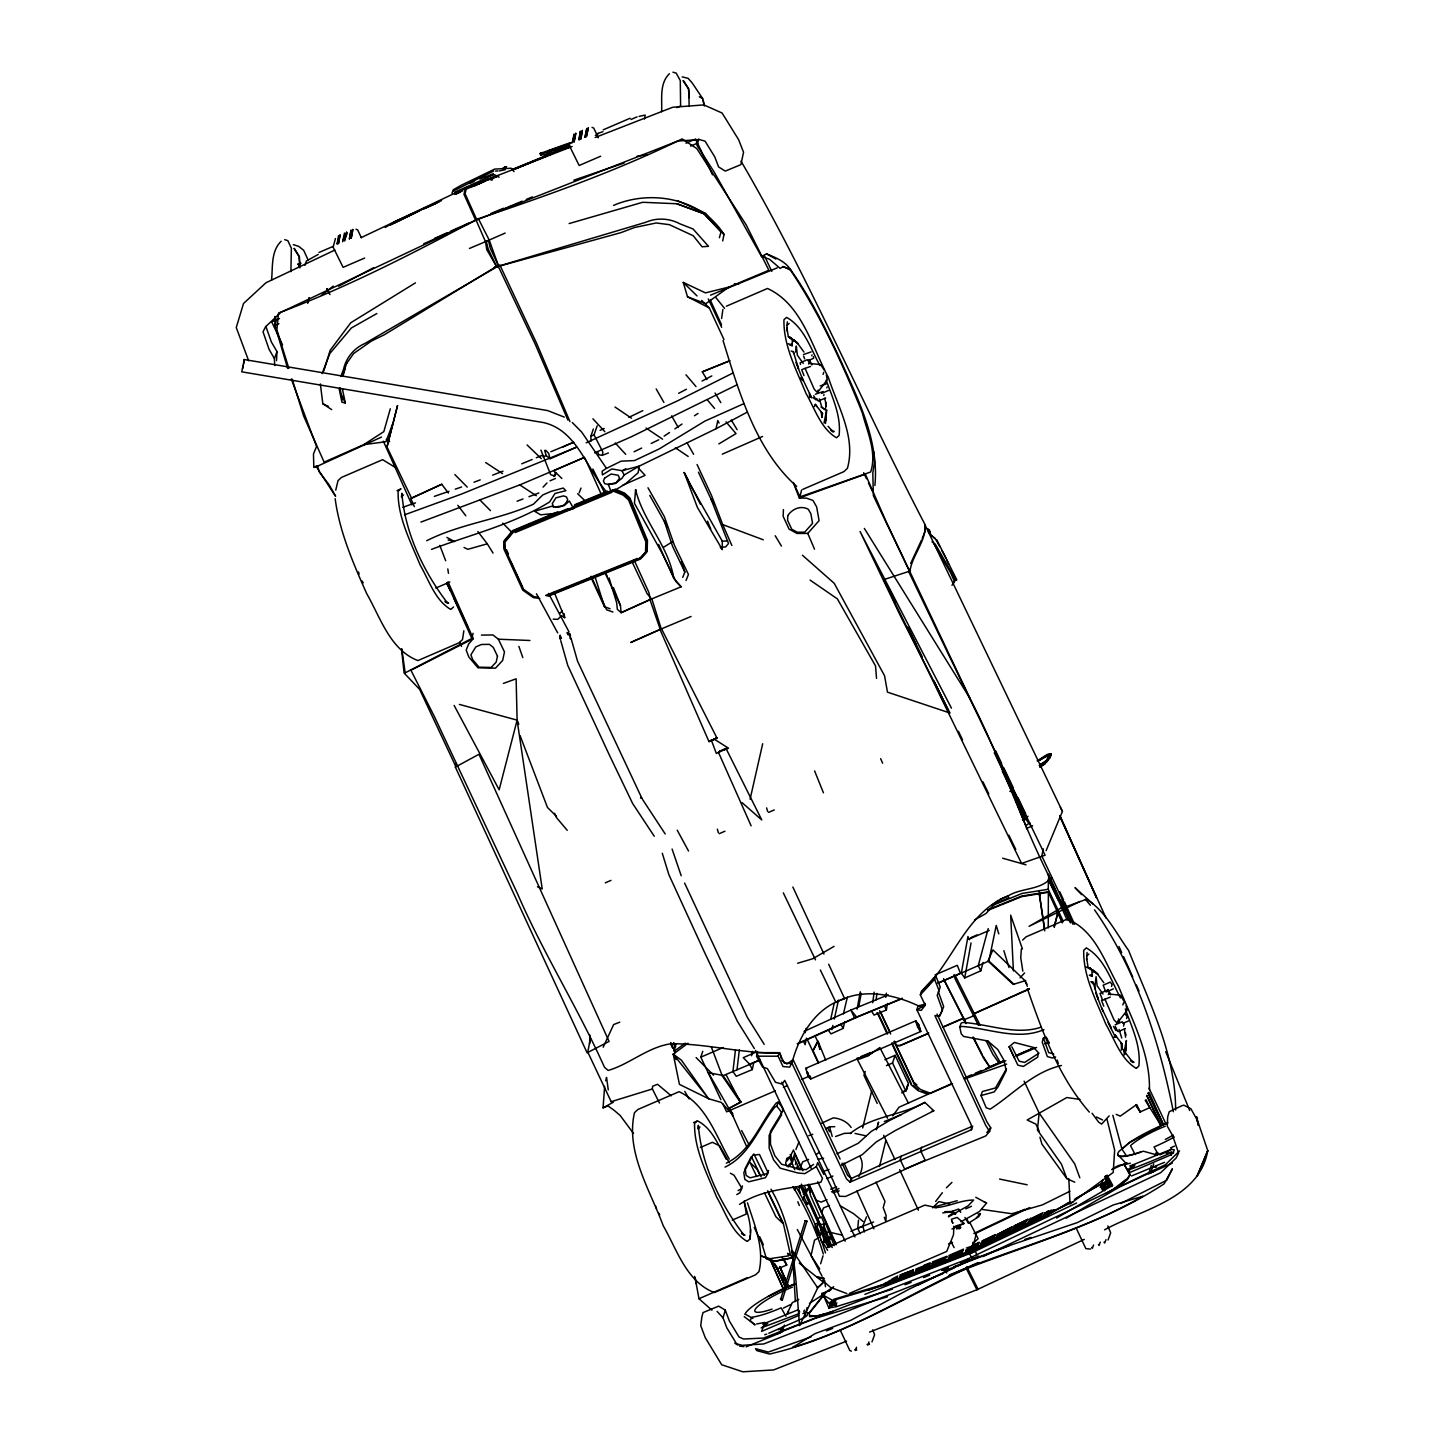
<?xml version="1.0" encoding="UTF-8"?>
<svg xmlns="http://www.w3.org/2000/svg" width="1444" height="1444" viewBox="0 0 1444 1444"><rect width="100%" height="100%" fill="white"/><g stroke="black" fill="none" stroke-linecap="round" stroke-linejoin="round"><path stroke-width="1.5" d="M287.663 368.419L274.956 325.442L274.992 316.471M1048.254 927.86L1048.38 892.302L1021.684 896.634L987.714 910.388M689.167 106.405L688.698 88.752L683.373 80.647M1091.989 976.306L1092.025 974.574L1089.354 975.241L1091.989 976.306L1092.043 971.83L1093.992 970.819L1085.689 966.812M1063.325 921.525L1048.254 889.269L1048.416 879.504L1058.181 899.937L1048.452 879.775L1052.134 878.132M661.605 111.729C662.254 98.95 659.24 83.644 669.384 73.716M858.494 1220.144L857.772 1228.23L860.137 1233.681M929.467 531.302L927.77 528.955L929.25 530.851M290.894 271.689L291.381 248.296L287.825 240.625L284.703 239.686M802.557 1199.856L805.102 1193.845L829.109 1247.273M589.585 1043.904L589.91 1035.095M783.424 509.588L783.153 516.338L789.074 529.118L796.98 533.45L807.774 533.414L819.091 520.634L816.636 506.862L812.972 500.436L806.546 498.18L799.308 497.963L793.622 483.451M953.816 1227.653L953.509 1234.837L946.722 1251.425L849.307 1293.463M590.488 1038.471L587.744 1052.026L611.173 1101.682L613.213 1102.277L603.051 1107.837L604.639 1086.339M276.508 360.711L276.995 351.632L271.31 341.849L265.895 326.434M822.899 1281.821L823.116 1277.976L817.647 1277.11M818.17 390.133L817.304 392.425L814.254 389.266L805.084 368.382M1117.945 1020.727L1117.078 1023.02L1114.028 1019.861L1104.859 998.977M825.499 423.435L826.654 409.861L824.055 423.02M1125.273 1054.03L1126.428 1040.474L1124.1 1051.629M786.691 330.784L787.305 321.85M747.685 1241.118L749.977 1238.988C752.017 1226.57 747.974 1214.314 744.202 1202.617M749.977 1238.988L750.248 1235.27M750.411 1232.905L750.645 1229.494M1021.359 949.123L1020.746 957.661L1022.821 971.162M1086.592 959.556L1087.079 952.444M1149.46 1089.751C1150.218 1053.217 1131.897 1019.175 1118.414 986.108C1105.653 963.888 1096.862 935.333 1073.379 922.066M271.562 280.172C272.88 266.978 270.786 251.382 281.165 241.238M1197.094 1121.23L1197.256 1119.19A43.88 8.267 -25.3 0 0 1196.065 1116.591M681.135 586.787L673.807 578.358C668.446 545.597 643.14 521.356 635.595 489.642L634.439 503.27L661.857 552.763L675.991 581.589L681.135 586.787L649.962 599.639L660.233 629.385M659.457 1103.017L652.381 1088.975L652.616 1086.249L657.525 1084.282L671.261 1095.834M1024.103 1081.159L1039.139 1113.035L1037.424 1130.002L1061.521 1164.279L1066.845 1178.647L1074.787 1182.203M972.859 1242.381L971.848 1251.316L1045.257 1216.335L1070.509 1201.733M735.447 1049.95L732.938 1071.556L736.259 1076.303L752.324 1069.571L753.66 1062.928M737.018 1069.715L739.328 1049.95M795.59 352.101L796.312 346.055L797.359 355.188L803.243 363.455M1094.66 988.743L1096.086 976.649L1097.133 985.783L1103.017 994.05M832.231 1247.526L823.802 1225.288M834.217 1245.63L825.589 1223.249M696.892 140.14L696.423 143.624L690.503 146.079M872.699 1002.732L874.143 992.154M876.093 999.934L876.959 993.436M721.585 318.528L722.884 309.467M463.849 630.757L462.513 639.584L459.03 642.833L417.894 660.576C389.97 649.746 380.512 617.635 366.776 593.791C353.22 563.286 339.593 532.024 335.152 498.685M885.713 997.407L886.363 993.147M871.562 1011.197L874.035 1015.078L886.399 1009.988L887.41 1003.472M680.611 106.206L680.286 80.629L676.207 73.121L672.958 72.2M1049.319 757.017L1047.423 761.114M821.835 417.569L822.502 413.598L821.329 412.352L821.798 417.099L822.502 413.598L815.337 404.374L814.326 406.63M1121.266 1050.167L1122.277 1044.192L1121.104 1042.947L1121.573 1047.694L1122.277 1044.192L1115.111 1034.987L1114.1 1037.225L1116.663 1037.225L1115.111 1034.987M644.511 119.04L645.197 115.051L639.114 116.404M243.657 364.014L244.253 359.538L547.619 410.565L564.243 417.081M983.057 962.462L980.819 970.801L964.718 977.931L971.036 942.95M823.351 1254.006C816.6 1231.75 807.052 1210.271 795.157 1190.307L795.897 1186.625C808.279 1207.437 818.333 1229.746 825.481 1252.923M857.086 1009.139L860.299 991.793M858.783 1006.396L861.238 993.382M946.434 1259.511L932.012 1265.106L946.434 1259.511L947.463 1261.894M805.247 1032.677L806.113 1028.363M806.438 1038.146L805.12 1044.698L803.514 1041.323L797.648 1043.85M751.566 1055.763L752.432 1051.394M889.161 1280.864L897.464 1277.669L884.829 1283.265M897.807 1275.973L891.941 1279.005M821.528 1230.107L820.427 1235.306L817.196 1226.985L817.954 1222.761L815.716 1224.025L815.012 1227.96L818.044 1235.703M938.817 982.931L988.851 961.018L996.234 925.442L998.779 933.853M722.686 240.913L724.022 234.524C701.477 198.442 651.118 189.146 613.592 205.391M864.866 1294.365L973.942 1251.93L972.985 1249.168L965.801 1252.038L973.364 1247.381L965.621 1250.468L973.743 1245.594L966.343 1247.995M597.527 451.882L598.899 454.788L602.202 455.365L602.906 452.062L594.044 434.879L597.184 425.818M743.931 403.634L704.852 421.125L659.276 448.885L634.512 460.582L621.119 461.159L605.957 468.65L602.13 471.249L602.419 474.914L611.841 468.957L622.021 470.708L639.277 466.105L638.104 472.766L625.396 483.939L611.372 492.35L608.267 484.227L615.162 483.614L622.003 478.289L624.061 475.04L639.277 466.105L716.025 428.76L717.812 420.511L719.04 423.092M825.12 409.988L826.293 404.609L824.65 398.4M963.509 1249.114L949.249 1255.341M830.715 1019.157L834.109 1003.797M831.943 1029.662L832.881 1025.439M834.289 1019.103L838.495 1000.078M242.592 368.852L243.296 365.639M750.086 799.236L762.685 743.732M1054.12 926.561L1057.838 912.788L1048.218 891.778L1021.504 896.128L987.552 909.882M908.619 571.517L883.746 579.64L1021.558 863.458L1045.113 855.191L908.619 571.517L909.124 569.315M843.404 1013.941L847.357 997.19M828.278 1030.132L831.004 1033.886L843.188 1028.381L844.686 1021.973M335.748 490.148L338.004 480.671L341.488 477.422L382.624 459.679L395.873 467.784M929.394 532.204L930.261 532.746L928.636 529.515M401.829 649.024L405.168 672.832L471.827 638.447L473.072 633.266M782.666 266.544L789.85 269.144C819.849 313.799 842.303 363.184 862.375 412.966C867.14 432.009 877.14 452.189 870.678 471.989L799.922 496.898L801.582 489.985M1043.344 848.873L1041.81 855.985L1065.257 905.623L1067.296 906.236L1086.538 899.251C1105.761 911.308 1115.707 932.662 1128.612 950.441C1148.937 1001.558 1175.615 1053.723 1175.633 1110.003M874.883 485.509C879.342 440.962 857.628 398.021 839.704 358.401C825.408 328.077 810.499 297.789 791.059 270.371C785.464 261.292 775.843 257.736 766.511 253.837L761.511 256.49L714.076 171.89L696.983 145.375L698.788 138.985M862.682 1127.963L871.653 1091.104M879.522 1166.553L885.84 1140.543M1125.562 1037.261L1124.407 1028.994M386.992 447.008L397.515 405.602L386.992 447.008L411.522 498.108L441.72 484.263L448.416 493.036M1054.264 927.355L1057.838 912.788L1062.459 922.824M307.68 303.294L309.106 297.663M976.451 1233.122L971.559 1252.219L895.28 1281.821L832.737 1300.521L828.856 1303.156L822.232 1294.564L833.675 1286.748M503.378 683.427L516.122 678.806L517.114 720.141L499.155 789.778L454.12 705.412M274.956 325.442L276.4 319.936L275.1 317.12M605.668 1080.798L606.552 1077.423L608.267 1089.877M1046.124 850.642L1062.026 812.394M338.528 235.661L337.102 244.162L338.618 238.459M307.951 302.464L309.088 298.168M783.117 1288.301L771.457 1262.038M675.991 1044.012L674.005 1051.322L685.34 1043.146M988.219 928.582L978.22 965.729L980.819 970.801M804.308 1194.17L799.994 1185.831L798.983 1189.567L800.517 1193.376M244.253 359.538L241.762 371.83L543.738 422.623C577.6 430.529 586.878 469.932 607.545 493.036L615.126 489.263M868.043 1054.048L867.754 1055.059L873.349 1051.882L867.483 1056.069L859.595 1059.048L856.852 1058.488L887.555 1118.216M719.365 237.737L720.989 231.961L704.04 213.748L676.875 203.748L642.67 202.286L569.153 223.567M342.806 376.523L345.098 368.473M390.313 408.796L383.815 431.648L363.744 444.644L324.124 462.152L303.547 415.782L292.211 379.212M1106.591 1178.611L1106.23 1180.217L1109.299 1185.939L1103.378 1188.737M1107.422 1182.528L1101.447 1184.603M1108.649 1184.062L1108.396 1184.946L1107.205 1182.636L1101.104 1185.506M942.968 1273.662L763.75 1343.949L742.126 1345.339L736.548 1343.786L726.819 1327.848L723.047 1317.831L725.303 1310.123L718.643 1306.134L703.048 1312.578L701.91 1316.729L700.719 1325.61L705.25 1337.667L721.693 1364.742L742.866 1371.8L773.587 1369.941L846.617 1341.133M876.364 1129.768L878.602 1122.132L877.898 1124.28M883.511 1206.606L884.973 1201.354L875.985 1182.113M343.112 374.483L346.939 362.245M820.661 1263.753L823.026 1255.793M906.615 1089.227L908.348 1083.397L895.099 1055.311L884.883 1059.716M335.441 238.513L333.149 247.177L343.094 267.339L364.61 258.061M973.527 1015.655L974.195 1013.453L1029.193 988.797M574.008 136.891L572.239 142.721L574.026 134.057L574.604 134.942M343.257 239.83L344.448 235.932M323.853 370.837L330.171 350.278L350.73 322.788L415.457 282.843M805.265 1220.685L780.644 1299.401L782.341 1299.925L800.716 1241.208L806.961 1221.209L805.265 1220.685L806.961 1221.209M792.612 1162.131L794.525 1153.648L802.431 1170.524M1151.301 1165.452L1148.684 1173.828L1172.275 1163.088M1105.833 1176.102L1106.501 1177.943L1105.599 1177.654M953.239 583.863L954.213 580.849L950.748 573.051L933.654 543.215M856.527 1347.288L855.48 1350.519L854.794 1349.653M1074.39 1199.477L1101.591 1183.755L1102.909 1179.694M304.973 265.335L306.399 261.021L318.24 254.415M808.604 364.014L808.893 363.094M811.763 355.82L812.069 354.899M823.062 374.375L823.748 372.335M823.73 395.494L824.037 394.573M826.816 387.913L827.123 386.992M720.881 1099.678L700.809 1057.17L702.759 1051.268M921.795 1147.15L920.622 1150.688L925.117 1160.218L845.606 1196.444L839.415 1196.246L833.152 1180.795L784.742 1080.383L782.143 1084.065L775.482 1082.278L767.396 1068.632L762.414 1066.881L756.53 1056.178L757.703 1052.622L779.291 1052.658L784.182 1063.019L790.879 1063.56L793.261 1059.986L840.137 1159.081M793.261 1059.986L789.706 1067.116L783.009 1066.556L778.117 1056.214L779.291 1052.658M725.014 1167.131C749.689 1155.362 758.641 1127.313 774.995 1106.934L776.818 1106.14L778.135 1102.151L782.341 1107.584L782.847 1110.977L770.446 1131.32L770.482 1144.226L774.832 1155.778L781.583 1164.225L799.236 1169.008L806.149 1169.658L813.568 1164.387M795.409 1164.46L795.915 1162.925M804.831 1186.769L805.535 1188.737L803.207 1192.221M739.563 1204.386C763.948 1188.123 793.55 1188.935 820.95 1182.185L822.484 1178.43L816.347 1166.608L817.665 1162.619L823.802 1174.441M865.227 1071.484L863.945 1075.329L877.212 1103.415M820.391 1230.216L823.315 1230.811L823.784 1229.386M850.029 1182.113L851.202 1178.557L885.479 1162.817L972.66 1126.158L971.487 1129.713L850.029 1182.113L846.473 1178.864L792.088 1063.524M901.724 1092.837L905.821 1091.068L892.554 1062.983L895.099 1055.311M925.062 1003.381L922.409 1006.811L918.005 1006.161L916.832 1009.699L921.236 1010.367L925.225 1005.204L920.333 994.844L921.507 991.306L935.766 975.801L940.261 987.1L938.347 991.829L943.69 1006.667L939.521 1016.161L934.918 1015.583L985.765 1125.454L989.591 1131.446L985.656 1136.013L904.648 1169.062L900.153 1159.532L901.327 1155.994M918.944 1027.081L920.749 1031.503L810.752 1078.957L807.756 1075.076L805.734 1068.307L915.731 1020.836L918.727 1024.717L920.749 1031.503L917.915 1027.135L918.709 1027.767M918.727 1024.717L917.283 1022.966M920.333 994.844L934.593 979.339L935.766 975.801M905.821 1091.068L907.951 1084.624L906.309 1090.148L902.428 1091.808M1061.466 1065.491C1033.11 1071.953 1013.634 1093.902 990.187 1109.154L986.234 1107.765L981.017 1095.545L994.176 1091.935L998.237 1086.574L1006.179 1070.744L1003.995 1060.311L997.822 1049.553L987.732 1040.98L963.563 1036.431L961.235 1033.814L959.773 1027.207L961.09 1023.218L962.913 1022.442C989.032 1024.121 1015.475 1035.619 1041.088 1027.207M981.017 1095.545L982.335 1091.556L995.494 1087.946L1006.504 1068.741M989.591 1131.446L990.764 1127.908L986.938 1121.916L937.03 1014.067M1108.36 994.609L1108.667 993.689M1111.537 986.414L1111.844 985.494M1122.836 1004.97L1123.504 1002.93M1123.504 1026.088L1123.811 1025.168M1126.591 1018.507L1126.898 1017.587M590.975 441.214L590.903 436.25L593.34 429.012M784.363 1325.051L782.215 1331.404L814.994 1318.408L887.518 1296.784M1153.72 1163.864L1150.868 1172.347L1119.353 1187.076L1066.214 1218.14M866.508 1216.841L862.808 1226.136L864.414 1231.912M868.963 1341.927L867.808 1345.212L867.086 1344.346M1100.22 1242.147L1099.064 1245.414L1098.487 1244.511M340.946 376.324L343.6 369.05A38.609 37.327 18.3 0 1 365.061 343.401L498.505 265.931L489.209 240.083L478.307 218.549C413.273 253.223 347.571 287.121 278.548 313.023L276.869 329.719L288.872 368.455M871.995 1341.855L874.613 1334.671L872.717 1329.834M1108.053 1239.999L1110.671 1232.815L1107.855 1226.01M782.305 1327.144L780.193 1332.92L746.097 1346.855M455.365 767.071L478.975 754.273L609.079 1041.431L587.112 1052.802L455.365 767.071L456.412 763.515M274.721 365.494L274.396 358.599L276.995 351.632M1093.577 1245.017L1092.332 1248.338L1091.754 1247.417M451.99 193.189L453.29 189.76L461.141 185.283L494.696 169.092L511.248 168.244L514.028 171.601M392.642 423.995L385.945 441.72L363.744 444.644M579.17 492.873L580.993 488.09M833.368 1300.791L833.711 1299.871L834.74 1302.253M322.12 373.545L329.882 353.455L351.379 327.968L376.866 313.528M823.315 1230.811L822.34 1228.934L824.47 1223.898L821.474 1216.967L820.372 1217.599L810.535 1195.506L808.171 1184.892L808.423 1186.174M795.897 1149.532L798.947 1142.005M682.723 577.401L684.835 572.059L681.424 561.517M686.044 580.488L688.445 574.459L674.312 545.038L664.402 516.717L647.977 487.765M1106.014 1239.656L1104.66 1243.013L1104.046 1242.111M922.211 538.377L925.171 531.121L925.008 524.876L1062.513 811.546L1060.311 807.34M800.698 1166.59L802.683 1161.86L808.604 1159.406M821.546 1212.653L823.549 1207.924L829.47 1205.469M1030.402 1218.14L1030.005 1219.061L1043.055 1212.671M1076.61 1202.996L971.144 1253.139L970.133 1250.414L977.552 1246.01L970.639 1249.241L971.018 1248.41L978.888 1243.898L971.451 1247.399L971.884 1246.389L979.411 1242.345L972.191 1245.721M1010.168 1230.667L995.8 1238.212L1010.168 1230.667L1011.36 1232.977M1025.709 1223.23L1011.847 1230.559L1025.709 1223.23L1026.901 1225.523M1107.476 1177.42L1107.692 1180.253L1106.808 1179.965M560.813 637.508L560.398 638.898L560.236 635.504L560.452 639.114L560.254 635.27M921.471 540.2L910.659 563.485M805.535 1188.737L804.922 1190.109L822.34 1228.934M858.837 1176.571C862.23 1170.506 863.747 1162.998 860.028 1156.68M556.283 472.766L554.767 476.087L550.633 474.625L540.922 450.077M603.177 1047.225L613.646 1024.554L619.801 1022.153M786.854 1314.401L792.323 1302.596L794.958 1301.351A43.88 8.267 -25.3 0 0 798.712 1299.383M812.683 1050.997L817.647 1041.413L814.867 1035.547M799.236 1263.139L823.567 1282.362L817.701 1287.868L799.615 1325.628C795.536 1279.474 795.247 1230.36 770.97 1189.224M742.487 1185.921L740.989 1188.972L738.083 1190.578M802.918 1170.651L793.406 1150.02L789.796 1157.438L794.76 1169.748M799.146 1310.719L799.669 1311.91M939.521 1016.161L942.517 1010.204L937.174 995.367L939.105 990.638L934.593 979.339M751.061 1157.077L745.122 1168.593L746.133 1175.398L750.05 1177.835L766.8 1173.701L768.587 1170.524M958.455 1226.245L956.831 1229.115M1051.286 755.284L1044.806 762.251L1045.33 763.623L1040.113 767.125M553.702 476.303L555.435 473.542L554.045 470.636L584.531 457.297M560.055 149.364L563.322 148.154M980.512 1213.465L976.379 1217.815M1048.958 757.306L1046.665 760.753L1039.463 765.825M1047.261 760.735L1049.246 755.555L1047.135 755.826M841.401 1165.164L862.267 1154.64L876.219 1141.951L895.262 1130.544L933.781 1110.761L924.81 1102.404L889.017 1120.797L871.31 1131.392L858.35 1143.197L837.033 1153.81M547.33 154.075L552.077 152.053M346.199 364.105L353.599 353.545L371.487 341.019L384.375 334.719L495.906 266.797M831.275 1304.275L828.712 1307.921L835.877 1306.784L892.41 1289.167M834.253 1301.224L829.127 1308.517L822.954 1294.257M892.861 1115.797L899.016 1107.223L951.795 1083.614M787.088 1160.868L790.139 1156.734L792.016 1160.814M975.765 1197.275L986.541 1203.123L979.465 1211.48L961 1221.768M763.641 1326.043L761.602 1331.386L798.785 1315.43M1130.526 1167.745L1128.504 1173.069L1169.821 1155.326L1173.142 1153.034L1174.225 1149.803L1172.149 1149.496M550.687 151.367L551.283 150.591L551.373 153.19L550.687 151.367C556.12 147.126 556.518 152.883 562.149 148.967L561.481 147.162L555.904 149.003M935.64 1201.48L942.336 1192.69M817.791 392.136L827.25 379.79L826.347 375.061M797.268 1165.507L797.106 1169.099M1117.566 1022.731L1127.024 1010.385L1126.121 1005.656M809.308 1313.264L826.167 1292.236M506.826 539.117L513.775 530.778L540.634 519.587M921.326 992.136C953.293 962.426 965.657 912.518 1008.526 895.659C1021.07 888.168 1037.64 890.082 1048.705 880.353L1048.615 875.678L1046.214 870.696C1018.634 814.217 998.833 754.382 970.097 698.535L885.876 521.085L865.353 474.155L799.308 497.963M448.019 581.788L473.271 638.627L468.668 643.97L466.177 650.071L468.795 656.948L477.964 667.814L495.472 668.157L502.656 660.449L504.479 651.912L498.379 639.205L492.909 634.945L481.43 635.107M986.83 1132.475L990.764 1127.908M803.73 1311.296L804.434 1310.069M997.84 900.442L985.891 913.583L974.447 919.99M1163.359 1124.533L1148.215 1093.09M1165.777 1123.54L1148.955 1088.054M948.672 1215.956L952.896 1213.068M948.383 1216.859L968.148 1205.812L973.617 1200.054C959.953 1200.036 948.058 1207.328 934.268 1207.653M1020.06 977.841L1024.572 972.949M1109.172 1115.887L1101.61 1124.118L1098.595 1122.096L1092.079 1113.252M543.088 487.133L546.951 482.964M600.668 156.223L579.152 165.5L569.207 145.339M559.839 613.339L562.276 610.866M788.243 1167.005L791.799 1163.413M946.398 1187.816L951.921 1182.383M932.589 1207.816L938.925 1201.607L949.665 1203.935M1179.549 1150.904L1165.488 1164.658L967.48 1259.114M974.14 1242.454L978.111 1238.699L969.935 1222.761M544.063 155.104L551.969 152.396M400.385 489.227L398.111 491.357C397.569 517.349 410.601 541.572 420.186 565.109C428.994 580.199 434.879 599.91 450.474 609.296M403.508 494.967L401.45 496.898L401.883 493.288C404.952 532.944 423.67 572.095 447.82 603.393L445.005 601.318L448.615 603.087M451.214 609.097L453.506 606.967M786.222 317.626L783.948 319.738C783.388 345.748 796.438 369.953 806.023 393.49C814.831 408.58 820.697 428.29 836.311 437.694M787.07 325.315L789.128 323.402M836.78 437.604L839.072 435.474C841.365 416.251 832.52 397.894 826.221 380.223M696.856 1121.248L694.582 1123.378C694.041 1149.37 707.073 1173.593 716.657 1197.13C725.466 1212.22 731.35 1231.931 746.945 1241.317M699.979 1126.988L697.921 1128.919L698.354 1125.309C701.423 1164.965 720.141 1204.116 744.292 1235.432L741.476 1233.338L745.086 1235.107M1022.659 940.062L1026.142 936.813L1067.278 919.07M1085.996 948.221L1083.704 950.351C1083.162 976.343 1096.213 1000.566 1105.797 1024.103C1114.606 1039.175 1120.472 1058.885 1136.085 1068.289M1086.845 955.91L1088.902 953.997M1136.554 1068.199L1138.847 1066.069C1141.157 1046.178 1131.789 1027.244 1125.273 1008.977M825.769 1060.221L818.008 1041.323L813.044 1050.907L818.622 1062.73M561.481 147.162L568.539 145.248M543.612 154.4L540.724 155.338L540.056 153.533L570.308 142.667M540.724 155.338L541.825 154.382L541.139 152.559M1126.789 1156.319L1121.934 1149.063L1129.425 1142.583L1160.922 1126.067L1146.951 1096.032M566.553 147.613C567.095 144.49 563.232 147.162 566.012 145.357M1009.139 1046.738L1014.284 1042.442L1033.705 1047.496L1038.38 1052.712L1037.713 1057.134L1023.381 1066.412L1017.858 1065.185L1009.139 1046.738L1014.609 1058.326M1026.522 825.318L1029.698 822.701L1029.789 824.741M687.958 1043.236L673.247 1054.156L679.438 1084.372L708.679 1098.776L721.278 1102.44L731.982 1113.956L746.656 1146.608M788.298 1165.29L791.781 1162.42M321.47 295.37L333.203 286.111M571.535 142.938L548.485 150.754L546.518 152.45L569.748 143.913M548.558 153.028L548.485 150.754M503.378 167.955C512.512 164.616 497.277 170.266 505.978 166.981M1046.738 761.475L1039.861 766.331M1040.023 766.71L1046.918 761.854M951.975 585.271L955.224 580.542L951.849 572.997L935.243 544.117L931.976 541.861M1044.969 762.631L1049.86 758.244L1051.088 753.66L1047.405 754.4L1037.135 760.916M778.244 1329.671C783.208 1326.946 776.89 1330.917 779.453 1329.148M776.998 1333.426L779.417 1332.379L777.504 1333.444M1155.76 1166.788C1159.009 1165.452 1151.734 1168.719 1156.445 1166.247M1154.514 1170.543C1157.763 1169.207 1150.507 1172.474 1155.218 1170.001M798.604 1186.914L799.994 1185.831M1029.337 989.104L974.321 1013.706L973.653 1015.872L964.032 1019.753L963.581 1018.038L943.094 1026.883M828.964 1244.836L804.597 1191.228L808.622 1188.195L810.571 1192.311M816.51 1154.334L819.362 1152.24M728.949 287.067L705.827 303.691L687.506 296.778L683.247 282.41L705.466 292.879L728.949 287.067L768.876 270.263L746.151 224.813L696.766 148.551L682.091 138.895C615.74 171.439 545.832 196.005 475.852 219.614L485.509 241.671L486.772 249.668L496.664 266.725L645.703 222.304A38.609 37.327 18.3 0 1 680.034 223.874L693.084 229L708.499 246.31L702.091 246.798L693.246 235.751L669.384 224.668L656.208 222.972L634.548 227.502L621.082 232.592L494.028 267.609L498.505 265.931L490.256 248.151L488.433 240.408M1135.02 1105.707L1120.219 1116.158L1116.212 1114.371M664.114 436.142L669.493 432.514M674.853 428.886L682.019 424.049M1039.301 765.446L1046.503 760.356L1049.084 755.176L1038.218 760.663M1039.951 766.746L1045.167 763.226M1039.03 1053.145L1024.698 1062.423L1019.175 1061.196L1011.829 1046.81M694.474 415.764L698.012 413.435M1040.149 759.905L1045.799 756.403M1039.175 760.086L1047.568 754.779L1051.25 754.057M809.452 1303.409L824.542 1293.644L809.145 1312.903L809.488 1316.134L815.896 1316.17L809.741 1316.675M625.757 468.704L622.183 470.979L624.061 475.04M504.931 167.378L505.671 167.179M595.361 135.447L598.466 133.516M663.554 547.276L672.742 541.572M1113.053 1189.423L1126.32 1179.297L1120.345 1185.289L1105.942 1193.466M819.596 1237.093L814.506 1240.216L811.023 1255.576L819.723 1268.969M824.686 1233.97L828.08 1231.876L841.852 1235.035M393.364 223.567L416.486 212.16M802.918 1313.625L806.257 1311.332L807.088 1307.578M393.418 223.531L419.482 210.878M385.205 227.502L394.681 221.798L438.236 201.925M718.859 443.904L736.025 433.597L726.025 421.847M951.415 1219.296L957.119 1217.4L964.069 1223.447L951.939 1229.024M1022.46 819.614L1028.056 816.275M1101.032 1187.654L1108.36 1183.304L1109.678 1185.56L1102.313 1189.928M834.072 946.361L812.701 958.78L797.648 963.238M1069.805 1202.04L1044.553 1216.642L968.798 1252.634L972.354 1258.771M1075.636 1198.664L1100.888 1184.062L1104.714 1190.777M1065.257 905.623L1029.049 926.326L1079.769 901.579M867.483 1056.069L879.829 1047.55L908.493 1103.306M453.47 190.933L493.631 171.042M1056.629 1218.05L1112.728 1185.38L1107.115 1175.091M801.889 377.371L800.211 378.31L803.387 380.837L801.889 377.371L811.636 397.858L809.416 393.562L809.687 397.551M726.278 748.173L718.516 752.504L751.115 825.824M454.553 192.305L492.386 175.356L494.516 174.76L499.082 177.197M736.765 1194.567L739.671 1192.961L741.909 1188.376L734.057 1175.236L730.357 1173.214M827.917 1291.279L831.383 1289.384M1112.927 1168.539L1118.522 1165.488L1130.363 1163.268M1101.249 1187.167L1108.36 1183.304M1102.512 1189.441L1109.678 1185.56M925.225 1005.204L916.832 1009.699L971.307 1125.002L971.487 1129.713M716.025 428.76L747.035 412.262M724.292 749.237L716.35 753.461L711.549 740.7L716.91 737.667L709.058 741.783L659.98 629.494L691.08 616.462M728.227 1108.902L740.465 1102.404L725.989 1074.553M338.636 286.237L373.635 267.7M829.217 1237.219L831.401 1236.064M678.644 393.328L686.442 389.23M702.055 381.054L711.802 375.927M473.271 638.627L410.926 670.233L434.121 715.989L517.566 893.8C542.457 951.56 576.102 1004.988 602.202 1062.261L604.531 1067.296L608.141 1070.437C629.873 1064.192 647.977 1046.81 671.604 1043.669C708.011 1043.868 743.57 1053.759 780.067 1053.073L781.348 1058.651M737.342 384.664L631.245 436.828L594.675 452.838M835.553 1136.518L844.325 1133.378L851.058 1133.143M1111.645 1169.604L1126.988 1162.709M768.19 1296.459L783.298 1288.824L769.67 1258.681M733.083 372.949L677.2 401.017L586.192 442.803M726.332 1163.142C751.006 1151.373 759.959 1123.324 776.312 1102.945L778.135 1102.151M1069.896 1191.282L1042.369 1204.91L1011.793 1213.736L981.83 1209.386M1048.38 1210.794L1044.283 1213.52L1051.629 1210.036M1073.091 1201.823L969.953 1250.829M634.06 451.773L641.659 448.073M651.154 443.47L658.753 439.788M568.16 146.133L566.517 146.692L566.951 147.974L569.225 147.071L563.124 149.274M628.826 417.388L642.779 410.656M790.139 1156.734L786.781 1158.359L785.662 1163.467L786.583 1165.868M1053.939 1209.657L1043.434 1215.415L1055.564 1209.603M918.366 1284.889L954.484 1267.597M958.509 1265.666L978.833 1255.937M978.111 1262.561C915.767 1289.979 858.386 1328.047 792.684 1347.342L815.138 1333.588L850.588 1320.412L909.9 1288.77L975.602 1257.345M973.852 1233.465L1024.608 1209.278M974.88 1233.699L1029.698 1207.581M979.339 1262.616C909.648 1293.752 844.704 1336.566 769.58 1354.057L756.746 1350.609L755.519 1348.66L768.352 1352.089L811.113 1336.855M334.827 250.083L265.967 282.753L243.494 303.529L236.256 327.535L248.657 360.801M361.162 237.61L466.484 187.666L465.13 193.839L476.827 219.849L280.912 312.283L265.515 326.849L263.025 331.849L269.053 349.304L274.396 358.599M825.679 1128.576L829.524 1126.753L834.794 1126.699M1100.436 1186.553L1108.053 1182.925L1100.22 1187.347M1101.646 1188.863L1109.245 1185.235L1107.458 1181.752M492.53 179.67L490.003 179.128L498.433 175.608M490.653 179.164L490.743 179.128A329.142 56.912 66.7 0 0 485.094 181.15L474.607 185.915M1103.252 1183.159L1106.501 1180.759M1120.761 1203.52L1166.824 1180.163L1172.384 1168.792L1164.171 1183.809C1098.126 1227.039 1020.944 1246.064 948.672 1275.828M982.913 1256.587L1160.669 1172.708L1176.084 1158.088L1178.593 1153.07L1172.582 1135.507L1167.275 1126.176L1167.673 1117.024L1169.225 1111.736L1181.932 1105.725L1183.791 1105.165L1190.921 1108.793L1197.599 1120.779L1207.744 1150.651C1199.422 1199.152 1140.778 1209.711 1104.552 1229.855M1084.3 1239.367L976.92 1289.763L966.577 1269.059M551.283 150.591C542.547 153.894 545.2 153.208 540.056 153.533M821.437 1123.324L833.206 1117.873C840.083 1118.324 847.213 1121.627 851.13 1127.439M441.72 484.263L410.818 498.577L414.356 506.609M971.433 1206.281L965.783 1208.845M469.95 183.352L473.993 181.493M804.055 1031.413L850.877 1010.042L888.204 994.844M1149.893 1173.268L1154.099 1171.355M454.625 194.471L462.82 190.734M466.917 188.875L473.054 186.077M477.152 184.2L487.386 179.543M426.666 207.521L438.886 201.961M477.603 184.345L487.783 179.706M381.505 437.081L315.604 467.044L317.5 465.816L319.377 472.116L329.052 484.715L335.658 496.194M394.681 221.798L441.539 200.554M455.799 194.092L459.878 192.251M470.6 187.395L484.697 181.005A330.947 57.218 66.7 0 1 490.382 178.966M423.579 209.019L436.106 203.351M803.514 1041.323L856.761 1017.244M274.956 325.478L278.891 323.709M563.088 446.936L573.376 442.333M600.108 430.348L604.206 428.489M434.5 238.404L446.774 232.917M450.564 231.22L469.246 222.863M828.91 1239.656L831.076 1238.699M1154.586 1155.001L1158.575 1153.233M1170.506 1147.908L1174.477 1146.121M423.706 243.801L468.614 223.856M576.138 447.261L550.02 458.885L546.175 455.546L544.659 450.402M622.544 485.364L645.107 475.347L637.652 467.26M900.984 1114.75L884.251 1121.555M831.545 1191.86L838.982 1188.556M485.509 241.671L505.165 233.062M722.307 454.156L762.594 436.467M1026.431 828.495L1032.604 825.788M768.768 1333.227L803.803 1317.939L806.943 1315.755L807.954 1312.704L806.005 1312.416M1164.514 1162.33L1131.518 1175.957M695.16 1278.03L698.968 1298.734L747.487 1277.597M935.026 974.917L957.282 965.314L960.441 973.292L937.661 983.129M826.979 1178.629L832.953 1176.03M850.841 1231.335L862.808 1226.136M318.943 252.501L333.438 246.256M603.231 129.834L630.144 118.227M630.992 119.491L637.075 116.856M279.432 318.564L271.725 321.886L282.537 344.791M685.954 143.173L695.593 139.003L712.506 174.85M726.368 306.218L767.504 288.475C801.907 304.323 811.835 346.47 828.333 377.335C837.682 406.269 856.238 437.189 847.393 468.379L843.91 471.628L802.774 489.372M397.046 490.617L401.071 488.884M543.016 456.9L546.175 455.546M590.903 436.25L594.044 434.879M803.387 354.592L811.167 351.867M808.351 360.567L813.658 358.274L813.405 356.632M810.499 366.469L802.72 369.195M550.038 480.798L555.453 478.469M820.21 385.909L826.221 383.96M815.355 394.266L823.116 391.541M821.618 393.418L828.712 390.367M818.531 400.999L825.625 397.948M435.781 588.069L449.806 582.022M605.307 882.844L610.974 880.389M719.311 833.657L724.978 831.202M768.605 812.376L774.273 809.94M971 937.571L977.155 934.918M968.671 939.286L989.176 930.441M700.809 1057.17L723.137 1047.532M757.432 1051.539L743.263 1057.658L749.671 1064.228L759.995 1059.788M797.196 1043.741L856.617 1017.009L850.877 1010.042L854.577 1017.876L902.446 998.219M711.26 1046.792L722.325 1076.015L759.508 1060.293M693.517 1122.638L697.542 1120.905C712.379 1128.342 718.516 1145.76 726.332 1159.37M775.302 1090.816L726.603 1111.826L722.794 1103.739M783.424 1087.314L787.485 1085.563M801.691 1079.444L809.795 1075.942M928.745 1033.074L900.063 1045.456L896.02 1045.384L894.359 1041.214L913.655 1082.116L916.886 1084.877M926.813 1034.193L900.172 1045.691L896.146 1045.655L894.486 1041.503M943.221 1027.117L963.708 1018.291L964.141 1019.969M959.773 1027.207L961.596 1026.431C989.068 1028.164 1017.334 1040.962 1043.976 1029.626M886.417 1065.618L892.554 1062.983M700.394 1147.475L712.415 1142.294L719.672 1145.868L729.346 1162.727M1107.079 990.313L1099.985 993.382L1102.494 999.789M1106.339 991.92L1113.432 988.869M1103.18 1000.132L1110.274 997.064M1046.16 1036.954L1043.11 1038.272L1042.243 1042.261L1047.351 1056.593L1052.423 1058.019L1055.618 1056.99M972.895 1037.135L983.599 1058.235L989.609 1066.899L1004.158 1060.636M1016.071 1055.492L1033.922 1047.784M965.115 1077.585L971.27 1074.932M975.368 1073.163L981.523 1070.509M985.62 1068.741L1004.067 1060.78M1016.377 1055.474L1034.825 1047.514M929.99 1093.469L952.535 1083.74M964.845 1078.433L1005.836 1060.726M1016.089 1056.304L1036.593 1047.46M1044.788 1043.922L1048.904 1042.153M1115.111 1024.861L1122.205 1021.792L1124.1 1024.247M1123.161 1023.254L1128.486 1020.962M1118.306 1031.612L1125.399 1028.543M816.347 1166.608L804.831 1173.647L797.918 1172.997L780.265 1168.214L773.515 1159.767L769.165 1148.215L769.129 1135.309L781.529 1114.967L781.023 1111.573L776.818 1106.14M732.234 1220.09L746.277 1214.043L744.274 1200.957M827.448 1247.165L924.864 1205.126L936.47 1207.617M1159.803 1154.821L1165.976 1152.168M469.444 248.458L489.209 240.083M583.232 457.965L519.93 484.859L420.89 522.096M491.195 214.127L522.114 201.185M526.248 199.452L532.439 196.871M576.752 447.153L461.43 494.101L404.519 514.84M512.71 169.67L551.283 153.822M513.468 169.67L550.796 154.129M564.171 147.487L565.29 148.533L554.424 152.216L559.081 150.645M999.808 899.504L1008.056 896.056L1008.796 897.843L992.389 904.702M483.939 181.33A330.965 57.218 66.7 0 1 489.606 179.291L497.855 175.879M489.985 179.453L498.18 176.042M514.569 169.255L551.446 153.948M490.779 213.55L503.505 208.261M521.717 463.813L532.132 459.499M536.302 457.766L542.547 455.167M550.886 451.719L573.791 442.207M557.998 511.699L512.674 530.562L504.191 540.76L504.389 547.908M574.477 504.84L607.455 491.122M544.767 517.873L553.052 514.425M575.777 504.967L606.787 492.061M567.907 508.685L512.277 531.843L503.794 542.023L503.974 549.189L522.728 590.127L533.341 597.599L539.821 598.448M574.08 506.122L613.231 489.823M515.255 532.547L611.426 492.53M799.362 1313.517L761.15 1327.92L767.685 1323.426L762.937 1324.365L763.75 1323.805L798.424 1309.654M992.209 905.514L1022.063 893.457L1048.254 889.269M805.824 1203.538L808.658 1202.365L807.521 1204.495L803.839 1196.859M826.997 1199.675L821.076 1202.112L815.986 1200.09M426.702 540.724C460.582 523.576 499.01 519.804 533.45 504.191L542.763 494.967L551.121 491.357L563.232 488.036L565.904 490.671L555.001 493.469L549.641 501.934C513.432 524.316 471.159 534.461 431.539 549.352M855.48 1017.803L901.832 998.743M784.146 1259.042L786.745 1265.034L777.179 1268.969L775.446 1264.998M1167.907 1122.854L1161.066 1125.67A43.88 8.267 -25.3 0 0 1129.425 1142.583L1119.082 1151.337A43.88 8.267 -25.3 0 0 1140.688 1152.186L1143.233 1151.193L1156.879 1154.947M795.229 1283.987L788.388 1286.803L779.598 1266.55M710.556 295.154L777.251 267.844M487.025 179.724L497.368 175.5M511.88 169.58L553.323 152.685M487.404 179.868L497.711 175.663M706.928 379.555L702.307 371.848L729.021 361.018M778.208 1333.534L782.486 1331.801M545.652 595.433L637.346 558.485M546.482 595.812L640.847 557.781L647.129 551.012L647.472 540.471L629.909 497.963L624.494 493.018L615.433 489.299M548.738 595.343L639.313 558.828L645.504 552.168L645.847 541.825L628.591 500.039L623.266 495.184L612.581 490.798L513.36 532.078L505.021 542.096L505.219 549.135L523.649 589.369L534.063 596.715L538.323 597.274M548.142 596.264L640.432 559.063L646.713 552.276L647.074 541.753L629.512 499.227L624.097 494.281L615.036 490.563M972.913 1249.547L868.313 1290.286M702.307 371.848L730.014 360.729M603.051 1107.837L607.96 1105.869L614.314 1110.472L620.162 1115.472L633.537 1133.504M479.895 179.02L493.433 173.641M505.147 167.233L503.956 167.703L506.248 166.926M932.319 1262.002L946.903 1256.262M869.577 1332.09L978.057 1289.275L966.794 1266.623M857.772 1228.23L873.584 1222.021M835.39 1301.459L831.293 1303.066L835.859 1300.539M836.401 1303.842L832.304 1305.448L836.888 1302.921M572.131 146.494L465.347 188.153L463.975 194.326L475.69 220.336L677.832 141.025L699.474 139.599L705.051 141.133L714.816 156.981L718.607 166.926L725.303 171.096L740.88 164.634L743.552 152.27L738.66 139.761L722.108 113.029L703.842 104.907L672.615 107.289L595.145 137.523M602.202 455.365L608.429 452.947M924.052 1265.215L930.189 1262.832M905.009 1284.781L911.164 1282.38M923.492 1277.579L929.665 1275.178M941.993 1270.377L948.148 1267.976M960.477 1263.175L966.65 1260.774M826.383 1330.863L832.646 1328.426M948.455 1243.952L952.553 1242.363M968.635 1258.626L763.605 1338.065L743.57 1339.021L739.021 1337L729.328 1320.935L725.303 1310.123M942.174 1270.377L948.455 1267.94M961.054 1263.049L967.336 1260.594M953.78 1266.749L1010.222 1244.981M949.556 1274.871C1013.887 1247.959 1082.242 1231.317 1142.908 1196.228L1113.125 1205.018L1077.188 1222.653L1012.406 1244.529L944.015 1270.973L946.795 1272.922M565.254 148.245L564.568 146.44M931.561 1111.357L933.781 1110.761M568.972 147.306L569.838 146.999L568.539 146.025L569.82 145.573M473.993 482.242L480.22 479.877M492.657 475.112L503.017 471.159M517.078 501.212L523.017 498.956M528.955 496.7L538.847 492.946M568.647 147.342L566.86 147.956M505.039 167.305L506.555 166.746M829.686 1290.737L821.762 1293.571L823.477 1293.662M808.784 1135.67L812.773 1134.262M830.661 1189.08L836.636 1186.968M964.375 1078.993L1006.649 1064.12M1166.716 1123.576L1162.655 1125.02L1148.052 1093.162M563.611 147.685L563.972 148.985M559.478 149.075L560.416 150.194M568.846 145.934L553.991 150.952L558.648 149.364M551.373 153.19L556.59 150.988M402.768 507.277L415.511 502.873M434.337 496.375L448.994 491.321M455.275 489.155L461.557 486.989M860.678 1056.665L870.84 1052.459M559.081 149.219L559.983 148.912M561.662 148.353L562.781 147.974M563.214 149.255L562.167 149.58M573.809 180.193L624.115 163.046M719.599 751.223L728.516 748.209L714.599 739.382L708.679 741.223L717.108 738.317L661.514 628.844L630.721 642.49L661.262 628.934L651.822 598.845L621.119 612.689L617.328 609.314L616.732 602.996L609.061 577.889M596.769 133.787L602.942 131.693M565.687 146.999L557.474 149.761M560.94 149.995L557.907 151.042M955.892 1226.173L964.069 1223.447M824.939 1170.849L829.055 1169.478M836.365 1304.365L830.517 1306.008L829.614 1303.571L835.516 1301.622M830.517 1306.008L836.437 1304.04M1025.763 980.53L1013.219 984.429L988.003 961.09L992.912 949.881L1024.915 980.602L1026.937 984.176M1024.807 1239.457L1031.16 1237.4M719.942 751.151L726.35 749.129L761.782 819.957L742.108 802.683M832.665 1311.369L816.618 1316.332L810.409 1315.592L816.474 1316.044L824.723 1313.823M611.173 1101.682L652.381 1088.975M832.971 1192.744L839.217 1190.867M297.699 264.288L300.966 263.331L298.078 264.126L299.955 267.862M764.724 1334.707L766.71 1334.13M493.036 553.07L487.278 543.81L467.838 549.316L464.047 547.475M1160.868 1125.219L1163.449 1124.497L1148.991 1092.314M829.614 1303.571L835.444 1301.946M935.892 1206.444L957.246 1200.704M817.178 1218.447L820.372 1217.599M856.852 1058.488L862.519 1057.044M1101.591 1183.755L1106.537 1182.564L1105.942 1175.957M1022.569 820.102L1025.998 819.326L1028.525 822.936M925.405 1004.266L918.276 1005.764C892.807 993.923 861.526 987.624 835.986 1002.533L820.372 970.025M499.407 170.915L505.292 169.706M1104.786 1176.553L1106.122 1176.282M792.287 1257.652L774.85 1261.099L766.385 1258.536L761.872 1243.501L754.219 1227.4M792.016 1257.977L774.58 1261.424L761.584 1256.099L770.049 1258.663L788.641 1255.865L787.54 1253.266L793.316 1257.363L792.07 1250.937M808.622 1188.195L806.185 1192.852M823.838 1240.288L826.004 1239.891L825.445 1242.129L828.495 1247.472M756.584 1323.949L765.031 1322.379M819.416 1224.765L824.47 1223.898M818.243 1159.171L823.64 1158.25M555.597 506.934L564.297 505.562L569.351 501.014L573.665 508.613L557.781 513.089L540.616 514.822L534.623 511.266L551.68 506.266C557.944 508.848 565.506 506.339 567.709 499.624L566.427 496.898L563.467 495.888L555.922 497.837L552.222 503.685L553.63 506.682M1171.589 1152.601L1173.575 1152.727M637.075 156.205L647.616 154.67M803.171 1194.08L805.102 1193.845L801.221 1184.983M821.149 1239.584C820.084 1243.627 828.892 1241.623 822.936 1242.345M495.472 171.078L497.945 170.915M567.727 634.457L570.091 634.349L567.727 634.457L570.199 634.674L567.293 633.122L570.254 634.873L570.452 638.826L570.254 635.053M687.236 479.173L722.253 541.139L727.559 540.977M592.076 127.397L593.701 128.011L598.321 137.776M356.018 229.253L357.643 229.867L361.343 237.682M851.418 1351.115L849.794 1350.501L840.57 1330.845M756.53 1056.178L778.117 1056.214M822.304 1242.129L824.993 1242.183L821.762 1233.23M553.196 619.169L557.853 619.332L561.499 615.649L564.694 617.671L564.081 613.664M498.379 639.205L529.912 640.486M944.809 1211.696L953.437 1211.408M824.38 1278.481L817.34 1277.236M807.413 1071.845L807.756 1075.076M809.452 363.437L820.607 364.61L824.416 370.296M1109.227 994.032L1120.382 995.205L1125.237 1003.291M739.671 1346.151L743.949 1346.62M734.436 283.692L738.642 284.287M1009.843 791.312L1012.19 791.673L1027.063 829M978.039 1213.953L980.223 1214.368L978.707 1216.66L968.346 1223.303L964.935 1217.472M999.555 1179.062L1027.171 1184.802M855.065 1133.468L866.219 1135.886M342.354 388.689L345.315 403.02L341.921 402.208L339.105 388.562M448.127 539.984L454.553 541.572L446.9 537.403M459.391 704.419L517.114 720.141L518.793 724.274M824.795 1238.212L828.116 1239.132L830.715 1246.84M1002.659 858.223L1025.98 864.812M1053.759 1054.03L1048.669 1052.604L1043.561 1038.272M846.798 1293.535L830.517 1287.38L825.318 1282.813M791.131 351.018L793.298 351.632L798.514 368.671L797.268 365.115M1093.072 982.227L1090.906 981.613L1093.505 984.068L1093.072 982.227L1098.288 999.266L1097.043 995.71M682.2 76.893L688.084 78.301L692.145 82.868L702.65 98.535L704.203 105.737M489.606 179.291L491.772 179.995M293.312 244.65L298.8 246.401L303.691 250.317L308.276 260.407M1079.968 1099.426L1066.827 1097.53L1027.171 1120.003L1035.962 1124.172L1039.193 1131.23M924.81 1102.404C901.074 1115.634 871.995 1115.887 850.462 1133.305L850.769 1133.54M761.511 256.49L769.471 259.216L780.121 268.367L783.388 266.544L791.059 270.371M780.644 1299.401L782.341 1299.925M590.704 576.932L604.476 606.733L610.072 608.736M612.942 612.039L606.624 609.783L591.119 576.282M676.875 203.748L704.04 213.784L724.022 234.524L705.574 213.261L677.146 200.572M640.703 797.792L641.876 798.225L577.546 661.172L571.084 638.465M697.073 464.535L711.423 495.256L722.74 524.623L763.28 539.785M929.431 1092.873L920.514 1089.516L914.359 1084.245L894.323 1041.756M922.265 1091.267L928.203 1093.505M927.932 1094.353L918.041 1090.617L911.2 1084.769L891.778 1043.597M799.019 1169.459L800.066 1169.857L793.496 1156.879M537.457 886.76L542.222 888.962L517.114 720.141M320.351 383.942L322.824 403.76L328.438 406.414M955.747 1226.245L959.412 1227.978L960.82 1227.256L957.444 1225.378M953.618 1226.281L959.105 1228.862L960.513 1228.158L957.155 1226.281M786.637 317.391C804.109 327.228 810.716 348.798 819.867 365.476M834.271 431.612L830.661 429.843L833.242 431.973L828.08 426.341M1086.411 947.986C1104.389 958.293 1111.14 980.584 1120.454 997.912M1125.309 1014.211L1127.204 1016.666M1134.045 1062.206L1130.435 1060.438L1133.017 1062.567L1121.699 1047.947M1096.447 1116.988L1102.548 1119.984M805.734 1068.307L806.799 1068.831M687.506 296.778L709.293 307.951L723.967 339.575M788.352 343.726L792.214 345.712L792.251 343.979L789.579 344.647L792.214 345.712L792.269 341.235L794.218 340.224L788.442 336.795M928.6 530.219L927.626 529.515L928.889 530.399M766.385 1258.536L772.486 1261.695L788.623 1286.712M641.876 798.225L640.54 797.467M699.329 96.784L702.65 98.535M331.687 409.627L322.824 403.742M745.321 1314.239L752.884 1318.426M984.14 1201.769L986.541 1203.123M766.511 253.837L775.861 259.072M822.232 1294.564L832.737 1300.521M840.354 1205.83L853.566 1213.7L863.187 1221.534M734.725 1343.119L738.028 1345.14M820.95 406.955L824.181 408.995L821.979 407.443L819.308 398.869M793.568 1257.02L790.5 1255.035L783.262 1223.176L767.883 1190.993M485.653 462.531L502.548 473.614M519.443 484.679L536.32 495.743M614.982 407.027L631.443 418.146M646.082 428.038L662.561 439.156M675.359 447.802L688.174 456.448M386.306 439.409L389.627 441.665M796.673 486.393C755.501 449.734 738.985 391.829 723.047 340.567M810.084 580.109L837.358 598.863L875.515 665.901L876.544 678.391M781.782 1060.492L786.89 1064.029L792.792 1059.914C800.301 1033.453 816.853 1006.775 844.686 998.779L828.676 964.231M804.019 352.119L796.889 342.336L794.074 340.188L798.189 343.798L789.507 337.12L793.532 341.506M813.08 397.714L816.149 399.934L813.694 395.782M1103.794 982.714L1096.664 972.931L1093.848 970.783L1097.945 974.393L1089.281 967.715L1093.307 972.119M930.64 535.092L935.297 538.666L939.936 546.789M673.247 1054.156L681.369 1060.131L708.679 1098.776L673.247 1054.156L676.171 1059.589M913.186 1085.401L918.312 1089.787M933.438 537.132L935.279 538.738M802.467 555.254L834.217 583.322L884.558 675.756L887.482 692.163L950.008 713.029L900.731 616.516L860.082 531.536L951.434 708.156M698.968 1298.734L711.946 1310.195M851.202 1178.557L847.646 1175.326L842.014 1163.142M882.609 763.19L880.641 758.696M988.851 961.018L1014.067 984.375M527.096 444.951L541.319 458.669M555.543 472.387L561.878 478.469M577.672 493.722L585.578 501.339M1092.873 903.872L1074.986 887.609L1081.538 894.612M683.247 282.41L697.037 295.93M701.64 300.424L709.293 307.951M556.572 816.456L547.457 807.449L520.129 735.736M930.261 532.746L929.142 531.302L929.846 532.114M454.86 474.553L467.242 487.115M479.607 499.66L490.455 510.634M502.819 523.179L512.115 532.583M696.116 1057.568L713.553 1075.184M572.275 422.532L581.715 432.117L605.866 467.477M545.67 450.257L548.702 453.398L549.586 457.044M1119.064 1156.048L1126.627 1163.9M715.646 297.32L724.563 308.366M744.22 1316.621L755.05 1324.924L750.014 1320.466L752.017 1317.163A43.88 8.267 -25.3 0 0 781.168 1307.849L785.951 1316.368M955.17 1214.368L952.3 1211.299L958.617 1209.043L960.729 1212.364M717.108 1311.423L723.047 1317.831M592.924 418.796L604.856 431.72M615.288 443.037L625.721 454.337M683.12 80.702L688.445 88.806L689.239 97.687M1089.336 1112.115C1058.795 1077.116 1042.388 1032.045 1027.388 988.707M928.348 531.807L932.282 536.284M294.359 248.422L299.395 256.599L299.937 265.57M294.053 248.512L299.088 256.689L299.648 265.66M1090.653 1249.06L1085.852 1248.645L1076.628 1229.006M685.99 374.826L696.008 386.577M707.434 400.006L714.581 408.417M567.239 830.336L556.301 817.394L554.622 813.261M1085.328 899.197L1090.4 905.316M651.479 598.971L647.002 593.484L631.786 561.211M917.536 1025.258L918.24 1026.161M808.243 1073.632L807.539 1072.711L809.687 1078.415M457.802 505.292L465.834 515.797M477.892 531.554L487.278 543.81M1039.139 1113.035L1074.733 1163.918L1079.823 1177.817M1094.552 909.882C1136.049 969.484 1159.388 1040.944 1173.34 1111.699M964.718 977.931L961.325 973.202L967.949 936.506L969.484 939.719M791.258 1157.926L792.088 1159.153M815.337 404.374L816.889 406.63M1066.845 1178.647L1041.9 1144.063L1039.933 1137.24M722.325 1076.015L740.465 1102.404M817.701 1287.868L792.323 1250.612L795.373 1301.513M936.759 539.767L956.867 580.019M929.015 530.851L929.936 531.753L929.719 530.851M989.609 1066.899L983.075 1056.232M345.062 233.982L344.484 233.116L342.661 241.78M856.13 1349.075L856.707 1349.996M782.07 1257.76L786.745 1265.034M764.201 1044.355L747.27 1017.208L684.6 883.06M754.4 1048.597L737.469 1021.449L704.78 952.896L668.879 874.685L662.291 853.278M1145.2 1100.31L1161.012 1125.472L1146.825 1095.418M1135.688 1104.606L1140.273 1111.916L1149.803 1107.62L1146.103 1099.75M1135.85 1105.111L1140.435 1112.421L1136.735 1104.552M868.927 1343.552L869.505 1344.49M864.342 528.414L970.097 698.535M604.837 572.582L620.451 605.559L621.119 612.689L650.305 599.495L648.952 592.636L634.169 560.182M827.574 1250.305L822.701 1242.075M698.445 472.206L710.953 498.974L728.516 543.522L725.574 546.987L720.267 547.15L722.397 549.641L697.38 507.386L684.203 472.531L688.246 480.22M741.007 161.168C809.687 278.53 862.303 404.5 925.207 524.93C925.947 541.897 911.886 555.399 909.828 571.914L873.349 495.617L872.808 472.802L874.486 462.351L873.62 451.503M808.73 1075.22L809.922 1077.17M775.211 535.742L781.403 546.049M362.173 581.048L363.256 582.834M658.644 1213.068L659.727 1214.855M715.051 393.039L720.845 402.677M731.296 420.023L737.09 429.662M554.099 592.076L564.694 617.671M1113.468 1026.395L1115.923 1030.529M642.436 799.272L665.197 833.964M548.503 593.394L569.08 632.021M536.428 593.773L557.673 632.851M654.258 836.256L632.634 803.496L609.404 755.122L567.745 665.413L560.741 640.649M966.379 1218.519L968.653 1222.4M684.763 1091.357L689.167 1098.902M822.087 1276.207L797.305 1229.512M335.351 496.05L316.019 466.177L313.817 467.531L313.474 453.957L316.561 446.467L291.273 379.014M809.2 362.173L807.304 359.718L800.211 362.787L800.463 364.43M816.636 398.562L817.846 400.674M1112.151 984.573L1110.255 982.119L1103.162 985.187L1105.653 991.595M1117.62 1031.269L1115.364 1026.504M656.19 388.959L663.897 402.407M671.604 415.854L678.211 427.388M687.019 442.748L693.625 454.282M710.953 498.974L714.112 504.534M649.764 495.4L667.399 526.861M840.913 1024.41L843.188 1028.381M1157.871 1153.774L1154.045 1146.969A43.88 8.267 -25.3 0 0 1174.369 1136.988M790.193 1154.478L792.178 1158.485M1107.043 1177.997L1111.736 1186.589L1106.591 1176.716M677.218 830.192L688.535 851.021M919.647 1028.002L915.731 1020.836L917.752 1027.623M941.885 550.453L945.766 557.781M1135.201 1154.568L1130.49 1145.652A32.923 6.191 -25.3 0 1 1165.326 1126.212M1109.75 993.075L1107.909 989.573L1110.653 994.844M741.638 1130.562L748.732 1144.153M753.804 1153.864L764.418 1175.434M1109.191 1024.157L1111.411 1028.453L1101.664 1007.966L1103.144 1011.432M1105.4 1176.3L1107.692 1180.253M1105.183 1177.041L1107.638 1181.77M978.454 1244.927L979.646 1247.237M951.036 1241.659L954.123 1247.634M684.203 472.531L700.448 504.317M943.69 979.014L965.549 1021.901M973.436 1037.333L982.299 1054.716M966 1023.615L943.564 979.068M827.665 1127.908L829.578 1131.681M809.163 359.484L811.943 364.989M326.94 288.583L329.972 294.576M327.012 289.053L329.033 293.06M729.274 1159.135C715.737 1135.219 705.827 1104.1 679.095 1091.7L637.959 1109.443L634.476 1112.692C625.433 1152.041 650.107 1190.091 663.247 1225.812C676.983 1249.656 686.442 1281.767 714.365 1292.597L755.501 1274.853L758.984 1271.604C764.652 1248.103 754.418 1224.873 747.505 1202.816M1108.053 1022.478L1114.948 1036.196M955.585 976.288L980.115 1025.276M988.003 1041.034L1000.187 1062.333L998.219 1061.972L992.822 1054.264L986.162 1040.871M978.4 1025.348L955.116 978.851L954.123 974.519M749.797 1064.481L752.324 1069.571M592.87 469.047L604.476 492.657M884.414 1005.908L886.399 1009.988M817.737 1181.715L845.155 1241.208M889.721 589.838L895.623 602.004M908.348 628.23L922.211 656.749M933.871 680.756L947.806 709.473M958.401 731.278L962.57 739.888M982.913 781.8L988.815 793.911M1008.851 835.192L1015.746 849.379M907.518 627.003L916.38 645.269M934.106 681.803L947.896 710.213M454.084 598.592L467.531 626.335M459.661 642.363L461.611 646.37M781.709 1082.206L854.956 1236.985M496.664 266.725L488.18 249.036L486.285 241.347M783.316 892.861L815.499 959.881M751.494 1156.716L761.168 1176.896M673.734 1042.64L675.666 1046.665M684.835 572.059L672.597 546.428L664.312 521.049M759.923 1175.181L757.035 1169.135L750.014 1162.51L756.728 1176.589M767.612 1191.282L782.991 1223.501L775.933 1216.823L764.399 1192.69M995.692 750.97L1001.703 763.551M1003.634 767.576L1013.255 787.756M1017.984 797.72L1025.745 813.983M994.284 752.739L1025.998 819.326L1025.962 816.69L995.169 751.476M1002.262 771.114L1025.33 819.524M497.927 265.642L535.327 344.43L567.889 420.06M764.454 255.823L771.782 271.364M1059.734 891.778L1063.56 899.919M708.282 298.944L721.639 327.265M880.714 1012.298L889.901 1031.774M879.649 1010.674L890.641 1033.994M878.313 1013.652L887.573 1033.254M892.049 1042.767L911.489 1083.939M877.104 1012.533L887.284 1034.103M807.178 1039.337L818.261 1062.82M681.189 875.75L672.092 849.054M863.674 472.711L866.526 478.776M868.422 482.837L872.248 490.924M499.786 264.848L536.825 343.78L569.947 421.594M827.611 1240.125L829.037 1243.158M673.409 1043.29L675.269 1047.243M446.611 582.925L450.239 590.668M455.528 765.916L419.644 689.366L404.103 673.03L401.504 648.897M1048.091 874.613L1069.697 921.489M673.807 578.358L658.626 544.478M946.704 559.803L948.582 563.846M792.864 887.013L823.964 954.069M883.656 1135.273L894.937 1159.568M899.63 1169.694L918.402 1210.198M341.055 393.869L345.315 403.02M670.846 1044.229L672.705 1048.254M1057.676 912.265L1062.297 922.319M851.743 1179.838L844.036 1163.07M873.909 1228.826L856.87 1190.975M811.275 1168.485L755.555 1050.42M670.738 1042.442L675.431 1052.658M1048.452 874.252L1070.527 922.896M506.537 549.839L508.378 553.846M510.941 562.239L522.187 586.806M710.322 300.099L721.531 324.701M793.388 482.549L799.922 496.898M1059.752 815.986L1106.104 918.149M1118.956 946.506L1121.717 952.589M1123.558 956.632L1132.728 976.884M822.99 1227.635L828.116 1239.132M792.991 1186.607L794.489 1189.91M671.189 1044.156L673.048 1048.254M584.946 458.163L601.173 494.083M809.416 1185.019L836.329 1244.547M759.797 1236.858L763.389 1244.782M1059.697 815.968L1096.483 897.663L1060.167 816.113M1064.481 901.958L1074.607 924.395M1061.99 900.027L1072.91 924.286M808.604 1184.242L828.549 1228.555M830.372 1232.598L835.805 1244.674M774.598 1263.446L785.446 1287.597L788.334 1285.954L780.392 1267.868M383.346 441.178L411.919 504.895M446.936 582.979L471.827 638.447M1058.127 899.738L1067.224 920.351M801.438 1184.134L804.597 1191.228M776.71 1266.857L784.76 1284.907M776.637 1267.164L784.688 1285.196M1136.32 984.97L1139.027 991.089M1165.705 1051.683L1189.694 1110.526M779.796 1266.623L785.969 1280.684M722.74 524.623L731.855 545.471M952.336 571.932L955.946 580.289M807.774 533.414L814.524 549.189M897.464 1277.669L898.493 1280.052M1024.915 980.602L1027.334 986.306M605.469 572.257L607.202 576.355M951.542 1220.09L952.878 1223.285L952.029 1221.263M799.326 1205.487L797.81 1201.751M1046.918 1038.11L1049.138 1043.47M631.461 504.696L633.934 510.671M636.389 516.645L638.031 520.616M642.977 532.547L645.432 538.522M707.506 521.158L710.755 529.064M814.596 770.916L823.441 792.81M829.524 1126.753L832.213 1136.428M836.581 1306.477L833.748 1299.311L896.291 1280.611L974.917 1249.999L976.83 1254.926M613.411 587.582L620.451 605.559M1118.468 1018.923L1119.497 1021.576M1095.743 992.967L1101.501 1007.731M803.64 356.235L804.669 358.888M795.969 362.372L801.745 377.137M1101.465 1000.223L1103.776 1006.197M801.691 369.628L804.001 375.584M439.806 545.381L445.673 560.741M655.594 1206.101L656.478 1208.466M883.15 1207.401L886.111 1215.397L885.858 1221.407L884.324 1217.274M1040.258 764.093L1040.619 765.067M518.865 646.352L522.818 657.616M1022.442 949.015L1010.674 915.171L1013.399 970.982M595.145 577.113L604.476 606.733M1119.082 1029.464L1121.753 1038.037M1112.837 1115.291L1121.934 1149.063M1003.869 950.694L1008.977 967.534M1057.261 1060.076L1058.217 1063.271M919.684 1030.962L919.07 1027.947M358.491 571.968L359.123 574.08M766.602 807.9L767.648 811.492M818.008 1041.323L820.228 1049.192M817.647 1041.413L819.867 1049.283M717.361 829.145L718.354 832.755M1125.399 1032.767L1126.067 1035.222M1107.043 1119.425L1114.66 1150.092L1113.216 1172.456L1070.022 1203.953L1068.813 1178.791M694.618 1276.424L696.495 1284.095M793.298 351.632L793.731 353.473M1039.193 891.147L1040.113 895.099M703.21 100.304L704.365 105.719M340.008 387.822L342.102 399.898M1044.698 930.875L1039.355 894.251L1044.572 928.654M916.561 1022.623L916.832 1024.337M810.355 1076.358L810.752 1078.957M1086.682 958.22L1088.072 967.336M786.908 327.626L788.298 336.741M447.802 568.936L448.47 573.304M824.65 1280.539L825.481 1286.712M1197.256 1119.19L1198.015 1125.183M635.595 489.642L636.01 493.451M1107.422 1181.174L1106.23 1178.864M1171.228 1153.485L1171.301 1155.435M805.283 1313.86L805.373 1315.827M722.253 541.139L722.361 547.511M1124.172 1051.503L1124.19 1055.041M484.354 181.475A329.142 56.912 66.7 0 1 487.025 180.031M1140.616 1151.969A43.861 8.267 -25.3 0 1 1117.818 1154.821M824.38 1280.07A43.88 8.267 -25.3 0 1 817.304 1287.705M744.996 1314.329A43.88 8.267 -25.3 0 1 781.258 1289.672L788.207 1286.55A43.88 8.267 -25.3 0 1 793.352 1284.402M772.035 1309.094A32.923 6.191 -25.3 0 1 756.62 1307.542A32.923 6.191 -25.3 0 1 792.449 1287.109M1173.232 1135.056A32.923 6.191 -25.3 0 1 1165.272 1139.442M680.611 106.008A475.148 165.482 -26.7 0 1 676.911 107.614M783.388 1308.138A36.118 6.227 -25.1 0 1 791.005 1304.401M942.77 1212.888A65.828 12.563 -24.4 0 1 955.91 1213.628M787.792 515.634L787.594 520.327L791.727 529.19L797.214 532.204L804.705 532.168L812.557 523.306L810.86 513.739L808.315 509.281C800.933 505.111 792.142 508.884 787.792 515.634M825.824 418.85L825.697 420.691L826.148 415.529L825.824 418.85M1125.58 1049.445L1125.472 1051.286L1125.923 1046.124L1125.58 1049.445M1134.587 1165.128L1134.461 1165.994C1102.332 1181.95 1194.296 1143.973 1166.571 1153.612L1166.048 1152.42L1171.734 1149.153L1129.84 1166.066L1134.587 1165.128M946.831 1257.038L932.084 1263.536L946.831 1257.038M916.308 1268.861L916.11 1269.799L930.116 1263.554L916.308 1268.861M916.146 1270.503L930.044 1265.143L916.146 1270.503M949.159 1256.118L963.256 1250.558L949.159 1256.118M948.889 1257.796L962.029 1252.58L948.889 1257.796M497.476 656.154L496.194 662.074L491.213 667.435L479.047 667.2L472.693 659.655L470.87 654.872L475.798 646.93L481.466 644.475L489.426 644.367L493.234 647.327L497.476 656.154M899.774 1276.785L913.24 1271.622L899.774 1276.785M900.172 1275.07L913.456 1269.962L900.172 1275.07M580.326 131.368L579.044 139.779L580.326 131.368M826.293 404.609L825.788 406.666L825.625 402.172L826.293 404.609M351.072 230.246L349.412 238.856L351.072 230.246M582.347 130.483L580.813 139.021L582.347 130.483M352.823 229.488L351.235 238.061L352.823 229.488M340.062 235.011L338.438 243.585L340.062 235.011M586.787 128.552L585.037 137.198L586.787 128.552M575.777 133.299L574.08 141.927L575.777 133.299M588.304 127.902L586.372 136.62L588.304 127.902M346.506 232.249L344.43 241.004L347.264 233.025L346.506 232.249M1207.744 1150.651L1197.275 1175.741L1207.744 1150.651M604.603 478.144L603.43 480.942L604.711 483.668L608.628 484.588L616.173 482.639L619.566 478.235L618.14 475.238L611.101 474.029L604.603 478.144M1028.525 1221.877L1028.146 1222.779L1041.593 1215.595L1028.525 1221.877M1029.518 1219.891L1029.049 1220.956L1042.406 1213.682L1029.518 1219.891M981.36 1242.743L980.927 1243.771L994.934 1236.371L981.36 1242.743M982.137 1241.082L995.782 1234.584L982.137 1241.082M981.397 1244.223L980.891 1245.378L994.014 1238.32L981.397 1244.223M1011.269 1228.627L996.757 1236.245L1011.269 1228.627M1012.082 1226.967L997.678 1234.349L1012.082 1226.967M1013.327 1227.653L1012.93 1228.555L1026.738 1221.209L1013.327 1227.653M1014.121 1226.01L1028.02 1219.296L1014.121 1226.01M788.514 1311.784L787.882 1313.138L788.514 1311.784M752.703 1155.308L743.804 1172.582L744.815 1179.387L748.714 1181.824L765.482 1177.69L768.172 1172.925L759.454 1154.46L752.703 1155.308M1130.111 1174.856L1127.385 1179.64L1120.255 1184.838L1127.132 1179.08L1129.93 1174.495L1124.154 1164.369L1130.111 1174.856M398.093 220.246L390.584 224.795L398.093 220.246M741.043 1101.862L728.805 1108.36L708.336 1072.675L722.921 1075.455L741.043 1101.862M794.218 340.224L792.214 339.466L794.218 340.224M1093.992 970.819L1091.989 970.061L1093.992 970.819M1157.366 1153.72L1155.886 1153.269L1157.366 1153.72M782.179 1299.419L780.482 1298.878L782.179 1299.419M792.395 339.394L789.507 337.12L792.395 339.394M1092.169 969.989L1089.281 967.715L1092.169 969.989M570.199 634.674L567.456 633.699L570.236 634.8M570.254 634.873L567.185 632.508L570.254 634.927M732.577 1113.396L728.805 1108.36L732.686 1115.707L732.577 1113.396M560.434 639.024L560.362 636.1L560.398 638.898"/></g></svg>
